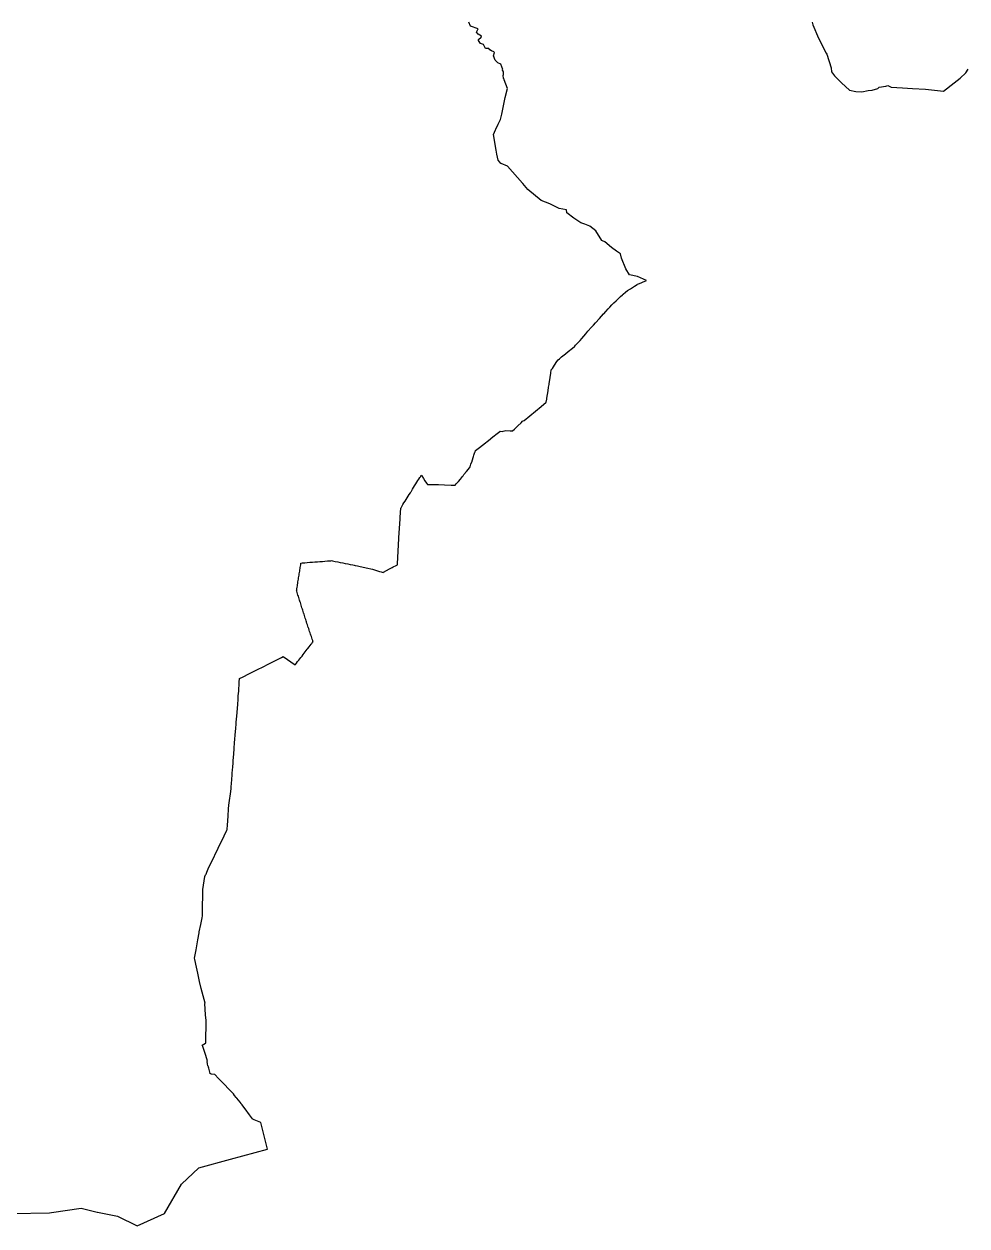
# Model space of a CAD drawing. Header units: metres. Extents: x 0 to 561379, y 0 to 4092696.
# Drawn here: x 280615 to 298138, y 2133901 to 2156234 of the extents above; entities that cross this region are included whole.
import ezdxf

# ---------------------------------------------------------------- set-up
doc = ezdxf.new("R2010")
doc.units = ezdxf.units.M
doc.layers.add('DISTRICT BOUNDRY', color=86, linetype='Continuous')

msp = doc.modelspace()

# ---------------------------------------------------------------- linework, layer by layer
at = {"layer": 'DISTRICT BOUNDRY'}
for points in [[(280389, 2134130, 0), (281089, 2134147, 0), (281123, 2134152, 0), (281675, 2134234, 0), (281976, 2134154, 0), (281978, 2134154, 0), (282355, 2134084, 0), (282716, 2133901, 0), (283226, 2134131, 0), (283540, 2134680, 0), (283866, 2134983, 0), (284452, 2135141, 0), (285140, 2135327, 0), (285017, 2135822, 0), (284891, 2135875, 0), (284870, 2135884, 0), (284864, 2135889, 0), (284808, 2135965, 0), (284723, 2136077, 0), (284662, 2136158, 0), (284658, 2136164, 0), (284650, 2136175, 0), (284629, 2136200, 0), (284568, 2136274, 0), (284562, 2136281, 0), (284556, 2136290, 0), (284529, 2136326, 0), (284507, 2136355, 0), (284493, 2136369, 0), (284258, 2136611, 0), (284231, 2136639, 0), (284159, 2136713, 0), (284157, 2136715, 0), (284100, 2136724, 0), (284085, 2136727, 0), (284075, 2136728, 0), (284075, 2136734, 0), (284049, 2136833, 0), (284045, 2136849, 0), (284044, 2136852, 0), (284041, 2136858, 0), (284037, 2136867, 0), (284032, 2136877, 0), (284022, 2136913, 0), (284019, 2136957, 0), (284019, 2136959, 0), (284023, 2136963, 0), (284019, 2136974, 0), (284017, 2136980, 0), (284016, 2136990, 0), (283979, 2137103, 0), (283979, 2137104, 0), (283950, 2137198, 0), (283936, 2137236, 0), (283927, 2137262, 0), (283956, 2137278, 0), (283969, 2137286, 0), (283996, 2137301, 0), (284000, 2137721, 0), (283988, 2137824, 0), (283976, 2138036, 0), (283979, 2138041, 0), (283904, 2138314, 0), (283873, 2138445, 0), (283842, 2138599, 0), (283818, 2138710, 0), (283787, 2138850, 0), (283782, 2138876, 0), (283811, 2139029, 0), (283840, 2139183, 0), (283847, 2139220, 0), (283867, 2139345, 0), (283871, 2139368, 0), (283899, 2139504, 0), (283924, 2139627, 0), (283929, 2139661, 0), (283933, 2139884, 0), (283937, 2139992, 0), (283940, 2140155, 0), (283975, 2140392, 0), (283989, 2140424, 0), (283997, 2140440, 0), (284013, 2140476, 0), (284023, 2140503, 0), (284050, 2140567, 0), (284090, 2140645, 0), (284224, 2140919, 0), (284337, 2141152, 0), (284385, 2141252, 0), (284390, 2141265, 0), (284391, 2141266, 0), (284391, 2141275, 0), (284396, 2141346, 0), (284410, 2141514, 0), (284418, 2141652, 0), (284423, 2141721, 0), (284427, 2141765, 0), (284460, 2141971, 0), (284460, 2141980, 0), (284463, 2142025, 0), (284467, 2142064, 0), (284471, 2142116, 0), (284477, 2142203, 0), (284484, 2142278, 0), (284486, 2142316, 0), (284490, 2142374, 0), (284493, 2142428, 0), (284501, 2142505, 0), (284504, 2142550, 0), (284513, 2142666, 0), (284520, 2142770, 0), (284526, 2142885, 0), (284531, 2142937, 0), (284540, 2143028, 0), (284549, 2143144, 0), (284557, 2143232, 0), (284559, 2143263, 0), (284567, 2143374, 0), (284588, 2143591, 0), (284594, 2143687, 0), (284597, 2143751, 0), (284604, 2143835, 0), (284607, 2143882, 0), (284608, 2143887, 0), (284611, 2143947, 0), (284615, 2144006, 0), (284619, 2144073, 0), (284685, 2144107, 0), (284790, 2144159, 0), (284939, 2144232, 0), (285071, 2144297, 0), (285137, 2144331, 0), (285263, 2144396, 0), (285400, 2144462, 0), (285431, 2144479, 0), (285653, 2144324, 0), (285660, 2144333, 0), (285680, 2144360, 0), (285700, 2144386, 0), (285721, 2144412, 0), (285741, 2144439, 0), (285760, 2144465, 0), (285781, 2144490, 0), (285800, 2144516, 0), (285820, 2144542, 0), (285839, 2144567, 0), (285859, 2144593, 0), (285878, 2144617, 0), (285883, 2144623, 0), (285890, 2144633, 0), (285911, 2144661, 0), (285932, 2144687, 0), (285951, 2144713, 0), (285962, 2144726, 0), (285978, 2144746, 0), (285986, 2144757, 0), (285985, 2144760, 0), (285979, 2144778, 0), (285971, 2144804, 0), (285963, 2144828, 0), (285955, 2144853, 0), (285946, 2144878, 0), (285939, 2144899, 0), (285930, 2144924, 0), (285922, 2144949, 0), (285914, 2144974, 0), (285905, 2145000, 0), (285900, 2145016, 0), (285898, 2145022, 0), (285890, 2145047, 0), (285882, 2145073, 0), (285873, 2145098, 0), (285865, 2145123, 0), (285857, 2145147, 0), (285849, 2145172, 0), (285841, 2145197, 0), (285832, 2145222, 0), (285825, 2145246, 0), (285818, 2145269, 0), (285815, 2145274, 0), (285809, 2145292, 0), (285802, 2145316, 0), (285794, 2145340, 0), (285787, 2145364, 0), (285779, 2145388, 0), (285772, 2145412, 0), (285765, 2145436, 0), (285757, 2145460, 0), (285750, 2145483, 0), (285746, 2145494, 0), (285741, 2145512, 0), (285735, 2145530, 0), (285728, 2145554, 0), (285720, 2145577, 0), (285713, 2145601, 0), (285706, 2145624, 0), (285699, 2145648, 0), (285692, 2145672, 0), (285685, 2145696, 0), (285681, 2145710, 0), (285682, 2145717, 0), (285686, 2145742, 0), (285690, 2145768, 0), (285695, 2145793, 0), (285699, 2145819, 0), (285700, 2145827, 0), (285702, 2145839, 0), (285702, 2145844, 0), (285706, 2145868, 0), (285710, 2145893, 0), (285715, 2145918, 0), (285718, 2145943, 0), (285722, 2145967, 0), (285726, 2145991, 0), (285730, 2146016, 0), (285734, 2146041, 0), (285738, 2146066, 0), (285742, 2146090, 0), (285746, 2146114, 0), (285747, 2146122, 0), (285749, 2146137, 0), (285754, 2146162, 0), (285758, 2146187, 0), (285761, 2146212, 0), (285761, 2146219, 0), (285785, 2146221, 0), (285832, 2146224, 0), (285879, 2146228, 0), (285926, 2146232, 0), (285973, 2146235, 0), (286020, 2146239, 0), (286066, 2146243, 0), (286113, 2146246, 0), (286161, 2146250, 0), (286207, 2146254, 0), (286255, 2146257, 0), (286302, 2146261, 0), (286316, 2146262, 0), (286332, 2146263, 0), (286349, 2146259, 0), (286397, 2146250, 0), (286444, 2146240, 0), (286491, 2146231, 0), (286537, 2146221, 0), (286584, 2146212, 0), (286630, 2146202, 0), (286677, 2146193, 0), (286724, 2146183, 0), (286749, 2146178, 0), (286771, 2146173, 0), (286814, 2146164, 0), (286836, 2146160, 0), (286837, 2146160, 0), (286976, 2146130, 0), (287090, 2146105, 0), (287223, 2146062, 0), (287252, 2146052, 0), (287290, 2146044, 0), (287289, 2146045, 0), (287289, 2146045, 0), (287297, 2146049, 0), (287350, 2146078, 0), (287404, 2146108, 0), (287458, 2146136, 0), (287474, 2146145, 0), (287528, 2146174, 0), (287554, 2146187, 0), (287556, 2146218, 0), (287557, 2146248, 0), (287559, 2146277, 0), (287560, 2146306, 0), (287562, 2146336, 0), (287563, 2146365, 0), (287565, 2146395, 0), (287567, 2146424, 0), (287568, 2146454, 0), (287569, 2146483, 0), (287571, 2146512, 0), (287572, 2146542, 0), (287574, 2146571, 0), (287576, 2146600, 0), (287578, 2146629, 0), (287579, 2146659, 0), (287581, 2146688, 0), (287583, 2146717, 0), (287585, 2146746, 0), (287587, 2146776, 0), (287589, 2146805, 0), (287591, 2146834, 0), (287593, 2146863, 0), (287594, 2146892, 0), (287596, 2146921, 0), (287598, 2146950, 0), (287600, 2146978, 0), (287602, 2147007, 0), (287604, 2147036, 0), (287606, 2147065, 0), (287608, 2147094, 0), (287610, 2147124, 0), (287612, 2147153, 0), (287614, 2147182, 0), (287617, 2147212, 0), (287618, 2147224, 0), (287619, 2147236, 0), (287621, 2147241, 0), (287621, 2147244, 0), (287637, 2147272, 0), (287656, 2147304, 0), (287676, 2147337, 0), (287696, 2147369, 0), (287716, 2147400, 0), (287735, 2147432, 0), (287755, 2147464, 0), (287775, 2147495, 0), (287794, 2147526, 0), (287809, 2147549, 0), (287814, 2147556, 0), (287832, 2147591, 0), (287853, 2147623, 0), (287874, 2147656, 0), (287894, 2147689, 0), (287914, 2147720, 0), (287933, 2147750, 0), (287952, 2147778, 0), (287971, 2147808, 0), (287981, 2147823, 0), (287982, 2147823, 0), (287986, 2147830, 0), (287989, 2147835, 0), (287991, 2147840, 0), (287999, 2147850, 0), (288008, 2147836, 0), (288037, 2147792, 0), (288066, 2147747, 0), (288094, 2147702, 0), (288110, 2147676, 0), (288179, 2147676, 0), (288181, 2147676, 0), (288247, 2147676, 0), (288272, 2147676, 0), (288285, 2147676, 0), (288316, 2147675, 0), (288430, 2147671, 0), (288553, 2147667, 0), (288575, 2147666, 0), (288583, 2147665, 0), (288613, 2147664, 0), (288625, 2147663, 0), (288625, 2147663, 0), (288647, 2147689, 0), (288688, 2147732, 0), (288725, 2147779, 0), (288762, 2147825, 0), (288774, 2147840, 0), (288791, 2147862, 0), (288836, 2147918, 0), (288872, 2147963, 0), (288904, 2148003, 0), (288921, 2148053, 0), (288940, 2148112, 0), (288940, 2148118, 0), (288966, 2148196, 0), (288974, 2148224, 0), (288994, 2148281, 0), (288996, 2148287, 0), (289003, 2148308, 0), (289032, 2148330, 0), (289079, 2148366, 0), (289132, 2148408, 0), (289188, 2148451, 0), (289223, 2148478, 0), (289244, 2148496, 0), (289326, 2148563, 0), (289407, 2148628, 0), (289455, 2148664, 0), (289461, 2148668, 0), (289515, 2148664, 0), (289519, 2148666, 0), (289567, 2148683, 0), (289649, 2148677, 0), (289652, 2148676, 0), (289666, 2148675, 0), (289693, 2148672, 0), (289731, 2148708, 0), (289792, 2148767, 0), (289851, 2148824, 0), (289881, 2148853, 0), (289889, 2148859, 0), (289909, 2148870, 0), (290224, 2149128, 0), (290320, 2149206, 0), (290328, 2149261, 0), (290332, 2149285, 0), (290343, 2149350, 0), (290354, 2149416, 0), (290364, 2149486, 0), (290373, 2149538, 0), (290375, 2149550, 0), (290393, 2149669, 0), (290405, 2149748, 0), (290412, 2149807, 0), (290413, 2149808, 0), (290433, 2149835, 0), (290472, 2149893, 0), (290519, 2149962, 0), (290541, 2149994, 0), (290563, 2150013, 0), (290604, 2150047, 0), (290676, 2150107, 0), (290727, 2150149, 0), (290753, 2150170, 0), (290785, 2150195, 0), (290809, 2150213, 0), (290842, 2150239, 0), (290852, 2150250, 0), (290866, 2150265, 0), (290905, 2150308, 0), (290949, 2150355, 0), (290981, 2150393, 0), (291018, 2150435, 0), (291055, 2150477, 0), (291094, 2150524, 0), (291163, 2150602, 0), (291196, 2150638, 0), (291235, 2150683, 0), (291308, 2150764, 0), (291348, 2150808, 0), (291382, 2150846, 0), (291387, 2150851, 0), (291426, 2150895, 0), (291470, 2150942, 0), (291500, 2150974, 0), (291539, 2151015, 0), (291561, 2151038, 0), (291578, 2151054, 0), (291617, 2151091, 0), (291664, 2151134, 0), (291701, 2151169, 0), (291735, 2151201, 0), (291749, 2151212, 0), (291794, 2151251, 0), (291829, 2151282, 0), (291831, 2151284, 0), (291885, 2151316, 0), (291962, 2151365, 0), (292007, 2151392, 0), (292018, 2151399, 0), (292033, 2151405, 0), (292081, 2151427, 0), (292109, 2151437, 0), (292183, 2151467, 0), (292016, 2151542, 0), (291866, 2151572, 0), (291799, 2151687, 0), (291720, 2151881, 0), (291700, 2151961, 0), (291628, 2152012, 0), (291532, 2152080, 0), (291410, 2152185, 0), (291362, 2152208, 0), (291354, 2152213, 0), (291243, 2152394, 0), (291127, 2152480, 0), (291037, 2152518, 0), (290960, 2152541, 0), (290831, 2152626, 0), (290704, 2152725, 0), (290695, 2152779, 0), (290561, 2152806, 0), (290388, 2152893, 0), (290228, 2152957, 0), (289979, 2153161, 0), (289885, 2153272, 0), (289881, 2153278, 0), (289600, 2153593, 0), (289481, 2153642, 0), (289477, 2153642, 0), (289455, 2153665, 0), (289424, 2153704, 0), (289402, 2153814, 0), (289389, 2153888, 0), (289338, 2154183, 0), (289377, 2154270, 0), (289384, 2154281, 0), (289424, 2154372, 0), (289467, 2154462, 0), (289487, 2154535, 0), (289494, 2154562, 0), (289559, 2154868, 0), (289602, 2155036, 0), (289537, 2155197, 0), (289536, 2155208, 0), (289527, 2155219, 0), (289521, 2155281, 0), (289523, 2155292, 0), (289526, 2155348, 0), (289518, 2155359, 0), (289508, 2155374, 0), (289503, 2155380, 0), (289513, 2155390, 0), (289478, 2155488, 0), (289422, 2155510, 0), (289369, 2155560, 0), (289337, 2155644, 0), (289358, 2155704, 0), (289345, 2155716, 0), (289304, 2155733, 0), (289274, 2155757, 0), (289250, 2155777, 0), (289189, 2155781, 0), (289155, 2155854, 0), (289097, 2155870, 0), (289063, 2155930, 0), (289061, 2155946, 0), (289110, 2155989, 0), (289114, 2156007, 0), (289052, 2156045, 0), (289026, 2156080, 0), (289057, 2156146, 0), (288911, 2156195, 0), (288879, 2156267, 0)], [(295259, 2156271, 0), (295275, 2156216, 0), (295379, 2155974, 0), (295524, 2155694, 0), (295536, 2155672, 0), (295615, 2155419, 0), (295618, 2155345, 0), (295676, 2155272, 0), (295806, 2155139, 0), (295952, 2155005, 0), (296070, 2154980, 0), (296187, 2154977, 0), (296304, 2154998, 0), (296374, 2155008, 0), (296484, 2155033, 0), (296506, 2155059, 0), (296628, 2155079, 0), (296670, 2155092, 0), (296732, 2155061, 0), (296943, 2155047, 0), (297126, 2155036, 0), (297366, 2155021, 0), (297701, 2154984, 0), (297899, 2155142, 0), (298010, 2155228, 0), (298120, 2155324, 0), (298163, 2155394, 0)]]:
    msp.add_polyline3d(points, dxfattribs=at)

doc.saveas('drawing.dxf')
